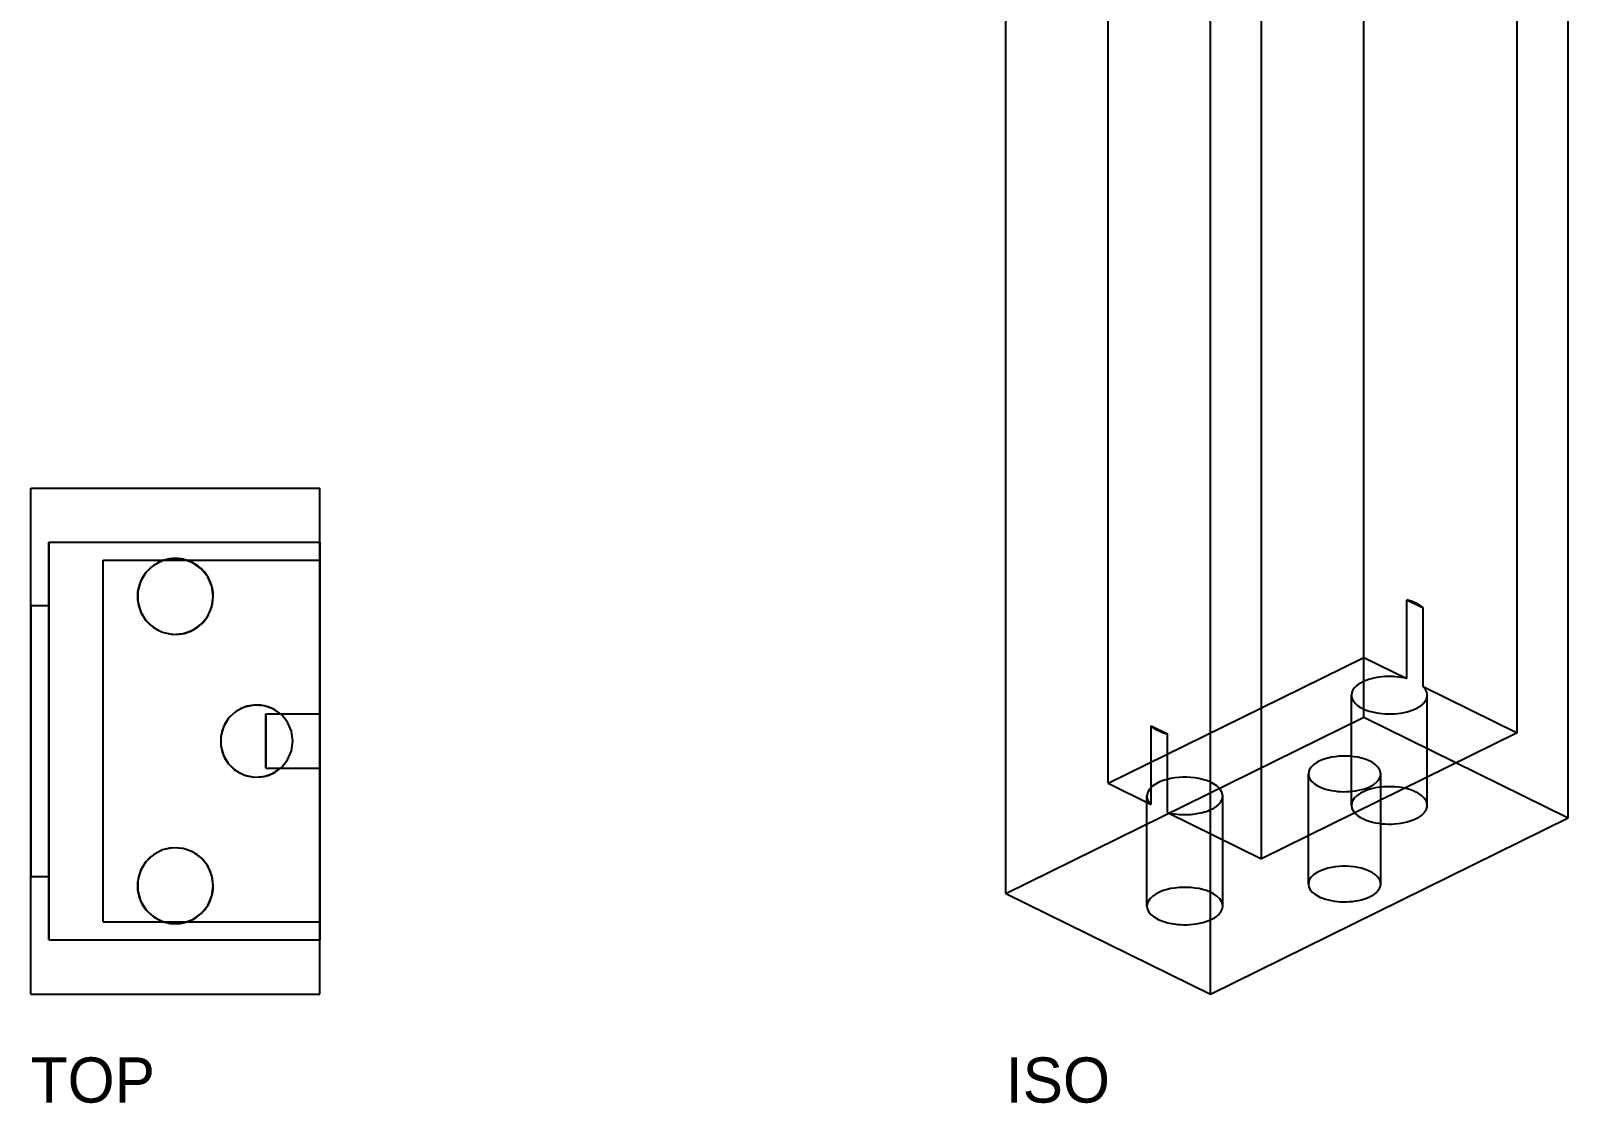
# Model space of a CAD drawing. Header units: millimetres. Extents: x 0 to 258, y -45 to 262.
# Drawn here: x 0 to 85.1, y 143.7 to 203 of the extents above; entities that cross this region are included whole.
import ezdxf

# ---------------------------------------------------------------- set-up
doc = ezdxf.new("R2010")
doc.units = ezdxf.units.MM
for name, color, linetype in [('ISO_HIDDEN', 8, 'CONTINUOUS'), ('ISO_VISIBLE', 7, 'Continuous'), ('TOP_HIDDEN', 8, 'CONTINUOUS'), ('TOP_VISIBLE', 7, 'Continuous')]:
    doc.layers.add(name, color=color, linetype=linetype)

msp = doc.modelspace()

# ---------------------------------------------------------------- linework, layer by layer
at = {"layer": 'ISO_HIDDEN'}
for points in [[(73.749, 165.069), (73.749, 262.378)], [(59.607, 161.413), (59.607, 219.555)], [(77.03, 171.113), (76.998, 171.143), (76.964, 171.171), (76.929, 171.199), (76.893, 171.225), (76.857, 171.251), (76.82, 171.275), (76.782, 171.298), (76.744, 171.32), (76.705, 171.341), (76.665, 171.362), (76.626, 171.381), (76.585, 171.4), (76.545, 171.418), (76.504, 171.435), (76.463, 171.452), (76.421, 171.467), (76.379, 171.482), (76.337, 171.497), (76.295, 171.51), (76.253, 171.523), (76.21, 171.536), (76.168, 171.547), (76.125, 171.559)], [(73.063, 160.195), (73.063, 166.287)], [(77.263, 160.195), (77.263, 166.287)], [(53.95, 155.32), (73.749, 165.069)], [(59.607, 161.413), (68.092, 165.591)], [(73.749, 165.069), (85.063, 159.498)], [(61.983, 164.595), (62.015, 164.565), (62.049, 164.537), (62.084, 164.509), (62.119, 164.483), (62.156, 164.458), (62.193, 164.433), (62.231, 164.41), (62.269, 164.388), (62.308, 164.367), (62.347, 164.346), (62.387, 164.327), (62.427, 164.308), (62.468, 164.29), (62.509, 164.273), (62.55, 164.257), (62.592, 164.241), (62.633, 164.226), (62.675, 164.212), (62.717, 164.198), (62.76, 164.185), (62.802, 164.173), (62.845, 164.161), (62.888, 164.15)], [(61.983, 160.244), (61.983, 164.595)], [(61.983, 164.595), (62.888, 164.15)], [(62.888, 159.798), (62.888, 164.15)], [(65.949, 160.717), (65.904, 160.931), (65.787, 161.116), (65.627, 161.268), (65.444, 161.39), (65.247, 161.489), (65.042, 161.568), (64.831, 161.631), (64.616, 161.68), (64.399, 161.715), (64.18, 161.738), (63.96, 161.749), (63.739, 161.749), (63.519, 161.738), (63.3, 161.715), (63.083, 161.68), (62.868, 161.631), (62.657, 161.568), (62.452, 161.489), (62.255, 161.39), (62.072, 161.268), (61.912, 161.116), (61.795, 160.931), (61.749, 160.717)], [(70.688, 155.843), (70.688, 161.935)], [(74.688, 155.843), (74.688, 161.935)], [(59.607, 161.413), (61.983, 160.244)], [(77.263, 160.195), (77.218, 160.409), (77.1, 160.594), (76.941, 160.745), (76.758, 160.868), (76.561, 160.966), (76.356, 161.046), (76.145, 161.109), (75.93, 161.157), (75.712, 161.193), (75.493, 161.216), (75.273, 161.227), (75.053, 161.227), (74.833, 161.216), (74.614, 161.193), (74.397, 161.157), (74.182, 161.109), (73.971, 161.046), (73.765, 160.966), (73.569, 160.868), (73.386, 160.745), (73.226, 160.594), (73.109, 160.409), (73.063, 160.195)], [(61.749, 160.717), (61.75, 160.693), (61.752, 160.67), (61.754, 160.646), (61.758, 160.623), (61.763, 160.6), (61.769, 160.577), (61.776, 160.555), (61.783, 160.532), (61.792, 160.51), (61.801, 160.489), (61.812, 160.467), (61.823, 160.447), (61.834, 160.426), (61.847, 160.406), (61.86, 160.386), (61.873, 160.367), (61.888, 160.348), (61.902, 160.33), (61.917, 160.312), (61.933, 160.294), (61.949, 160.277), (61.966, 160.26), (61.983, 160.244)], [(61.749, 154.624), (61.749, 160.717)], [(62.888, 159.798), (62.994, 159.773), (63.1, 159.751), (63.207, 159.732), (63.315, 159.717), (63.423, 159.705), (63.531, 159.695), (63.639, 159.688), (63.748, 159.684), (63.857, 159.683), (63.965, 159.684), (64.074, 159.689), (64.182, 159.696), (64.29, 159.706), (64.398, 159.719), (64.506, 159.735), (64.613, 159.754), (64.719, 159.776), (64.825, 159.801), (64.929, 159.83), (65.033, 159.863), (65.135, 159.899), (65.236, 159.94), (65.334, 159.986)], [(65.334, 159.986), (65.373, 160.005), (65.412, 160.026), (65.45, 160.048), (65.488, 160.07), (65.525, 160.093), (65.561, 160.118), (65.596, 160.143), (65.631, 160.17), (65.665, 160.197), (65.698, 160.226), (65.729, 160.256), (65.76, 160.288), (65.789, 160.32), (65.816, 160.354), (65.842, 160.39), (65.865, 160.427), (65.886, 160.465), (65.905, 160.505), (65.92, 160.545), (65.933, 160.587), (65.942, 160.63), (65.948, 160.673), (65.949, 160.717)], [(65.949, 154.624), (65.949, 160.717)], [(73.063, 160.195), (73.093, 160.021), (73.173, 159.865), (73.287, 159.73), (73.422, 159.617), (73.57, 159.521), (73.727, 159.44), (73.89, 159.372), (74.057, 159.316), (74.228, 159.269), (74.4, 159.231), (74.574, 159.202), (74.75, 159.181), (74.926, 159.167), (75.102, 159.161), (75.279, 159.162), (75.455, 159.171), (75.631, 159.187), (75.806, 159.21), (75.979, 159.242), (76.151, 159.282), (76.321, 159.332), (76.487, 159.392), (76.648, 159.464)], [(76.648, 159.464), (76.687, 159.483), (76.726, 159.504), (76.764, 159.525), (76.801, 159.548), (76.838, 159.571), (76.875, 159.595), (76.91, 159.621), (76.945, 159.647), (76.979, 159.675), (77.011, 159.704), (77.043, 159.734), (77.074, 159.765), (77.103, 159.798), (77.13, 159.832), (77.155, 159.868), (77.179, 159.904), (77.2, 159.943), (77.218, 159.982), (77.234, 160.023), (77.247, 160.065), (77.256, 160.108), (77.261, 160.151), (77.263, 160.195)], [(62.888, 159.798), (68.092, 157.235)], [(74.688, 155.843), (74.645, 156.047), (74.533, 156.223), (74.381, 156.367), (74.207, 156.484), (74.019, 156.578), (73.824, 156.653), (73.623, 156.713), (73.418, 156.76), (73.211, 156.793), (73.003, 156.815), (72.793, 156.826), (72.583, 156.826), (72.374, 156.815), (72.165, 156.793), (71.958, 156.76), (71.754, 156.713), (71.553, 156.653), (71.357, 156.578), (71.17, 156.484), (70.996, 156.367), (70.844, 156.223), (70.732, 156.047), (70.688, 155.843)], [(70.688, 155.843), (70.717, 155.678), (70.793, 155.528), (70.901, 155.4), (71.03, 155.292), (71.171, 155.201), (71.321, 155.124), (71.476, 155.06), (71.635, 155.006), (71.797, 154.961), (71.962, 154.925), (72.127, 154.898), (72.294, 154.877), (72.462, 154.864), (72.63, 154.858), (72.798, 154.859), (72.966, 154.868), (73.134, 154.883), (73.3, 154.905), (73.466, 154.935), (73.629, 154.974), (73.791, 155.021), (73.949, 155.078), (74.103, 155.146)], [(74.103, 155.146), (74.14, 155.165), (74.176, 155.185), (74.213, 155.205), (74.248, 155.227), (74.284, 155.249), (74.318, 155.272), (74.352, 155.296), (74.385, 155.321), (74.417, 155.348), (74.449, 155.375), (74.479, 155.404), (74.508, 155.434), (74.535, 155.465), (74.561, 155.497), (74.586, 155.531), (74.608, 155.566), (74.628, 155.603), (74.646, 155.64), (74.661, 155.679), (74.673, 155.719), (74.681, 155.76), (74.687, 155.801), (74.688, 155.843)], [(65.949, 154.624), (65.904, 154.838), (65.787, 155.024), (65.627, 155.175), (65.444, 155.297), (65.247, 155.396), (65.042, 155.475), (64.831, 155.538), (64.616, 155.587), (64.399, 155.622), (64.18, 155.645), (63.96, 155.657), (63.739, 155.657), (63.519, 155.645), (63.3, 155.622), (63.083, 155.587), (62.868, 155.538), (62.657, 155.475), (62.452, 155.396), (62.255, 155.297), (62.072, 155.175), (61.912, 155.024), (61.795, 154.838), (61.749, 154.624)], [(61.749, 154.624), (61.779, 154.451), (61.859, 154.294), (61.973, 154.16), (62.108, 154.046), (62.257, 153.95), (62.414, 153.87), (62.576, 153.802), (62.744, 153.745), (62.914, 153.698), (63.086, 153.661), (63.261, 153.632), (63.436, 153.61), (63.612, 153.597), (63.788, 153.591), (63.965, 153.592), (64.141, 153.6), (64.317, 153.616), (64.492, 153.64), (64.666, 153.672), (64.838, 153.712), (65.007, 153.761), (65.173, 153.821), (65.334, 153.893)], [(65.334, 153.893), (65.373, 153.913), (65.412, 153.933), (65.45, 153.955), (65.488, 153.977), (65.525, 154.001), (65.561, 154.025), (65.596, 154.05), (65.631, 154.077), (65.665, 154.104), (65.698, 154.133), (65.729, 154.163), (65.76, 154.195), (65.789, 154.228), (65.816, 154.262), (65.842, 154.297), (65.865, 154.334), (65.886, 154.372), (65.905, 154.412), (65.92, 154.453), (65.933, 154.494), (65.942, 154.537), (65.948, 154.581), (65.949, 154.624)]]:
    msp.add_lwpolyline(points, dxfattribs=at)
at = {"layer": 'ISO_VISIBLE'}
for points in [[(85.063, 159.498), (85.063, 256.808)], [(53.95, 155.32), (53.95, 252.63)], [(65.264, 149.75), (65.264, 247.059)], [(82.234, 164.198), (82.234, 222.34)], [(73.749, 168.376), (73.749, 218.163)], [(68.092, 157.235), (68.092, 215.377)], [(76.125, 167.207), (76.125, 171.559)], [(76.125, 171.559), (77.03, 171.113)], [(77.03, 166.761), (77.03, 171.113)], [(68.092, 165.591), (73.749, 168.376)], [(73.749, 168.376), (76.125, 167.207)], [(76.125, 167.207), (75.976, 167.241), (75.826, 167.268), (75.676, 167.29), (75.524, 167.306), (75.372, 167.316), (75.22, 167.321), (75.068, 167.32), (74.915, 167.314), (74.763, 167.302), (74.612, 167.285), (74.462, 167.262), (74.312, 167.233), (74.164, 167.197), (74.018, 167.154), (73.874, 167.104), (73.734, 167.045), (73.597, 166.976), (73.467, 166.897), (73.346, 166.805), (73.237, 166.699), (73.147, 166.577), (73.085, 166.438), (73.063, 166.287)], [(77.263, 166.287), (77.263, 166.311), (77.261, 166.334), (77.258, 166.358), (77.255, 166.381), (77.25, 166.404), (77.244, 166.427), (77.237, 166.45), (77.229, 166.472), (77.221, 166.494), (77.211, 166.516), (77.201, 166.537), (77.19, 166.558), (77.178, 166.578), (77.166, 166.598), (77.153, 166.618), (77.139, 166.637), (77.125, 166.656), (77.11, 166.674), (77.095, 166.693), (77.08, 166.71), (77.064, 166.727), (77.047, 166.744), (77.03, 166.761)], [(77.03, 166.761), (82.234, 164.198)], [(73.063, 166.287), (73.093, 166.114), (73.173, 165.957), (73.287, 165.823), (73.422, 165.709), (73.57, 165.614), (73.727, 165.533), (73.89, 165.465), (74.057, 165.408), (74.228, 165.362), (74.4, 165.324), (74.574, 165.295), (74.75, 165.274), (74.926, 165.26), (75.102, 165.254), (75.279, 165.255), (75.455, 165.263), (75.631, 165.279), (75.806, 165.303), (75.979, 165.335), (76.151, 165.375), (76.321, 165.425), (76.487, 165.485), (76.648, 165.556)], [(76.648, 165.556), (76.687, 165.576), (76.726, 165.597), (76.764, 165.618), (76.801, 165.64), (76.838, 165.664), (76.875, 165.688), (76.91, 165.714), (76.945, 165.74), (76.979, 165.768), (77.011, 165.797), (77.043, 165.827), (77.074, 165.858), (77.103, 165.891), (77.13, 165.925), (77.155, 165.96), (77.179, 165.997), (77.2, 166.035), (77.218, 166.075), (77.234, 166.116), (77.247, 166.158), (77.256, 166.2), (77.261, 166.244), (77.263, 166.287)], [(82.234, 164.198), (68.092, 157.235)], [(74.688, 161.935), (74.645, 162.139), (74.533, 162.316), (74.381, 162.46), (74.207, 162.576), (74.019, 162.67), (73.824, 162.746), (73.623, 162.806), (73.418, 162.852), (73.211, 162.886), (73.003, 162.908), (72.793, 162.919), (72.583, 162.919), (72.374, 162.908), (72.165, 162.886), (71.958, 162.852), (71.754, 162.806), (71.553, 162.746), (71.357, 162.67), (71.17, 162.576), (70.996, 162.46), (70.844, 162.316), (70.732, 162.139), (70.688, 161.935)], [(70.688, 161.935), (70.717, 161.77), (70.793, 161.621), (70.901, 161.493), (71.03, 161.385), (71.171, 161.294), (71.321, 161.217), (71.476, 161.152), (71.635, 161.098), (71.797, 161.054), (71.962, 161.018), (72.127, 160.99), (72.294, 160.97), (72.462, 160.957), (72.63, 160.951), (72.798, 160.952), (72.966, 160.96), (73.134, 160.975), (73.3, 160.998), (73.466, 161.028), (73.629, 161.067), (73.791, 161.114), (73.949, 161.171), (74.103, 161.239)], [(74.103, 161.239), (74.14, 161.258), (74.176, 161.278), (74.213, 161.298), (74.248, 161.319), (74.284, 161.341), (74.318, 161.365), (74.352, 161.389), (74.385, 161.414), (74.417, 161.44), (74.449, 161.468), (74.479, 161.497), (74.508, 161.527), (74.535, 161.558), (74.561, 161.59), (74.586, 161.624), (74.608, 161.659), (74.628, 161.695), (74.646, 161.733), (74.661, 161.772), (74.673, 161.812), (74.681, 161.853), (74.687, 161.894), (74.688, 161.935)], [(65.264, 149.75), (85.063, 159.498)], [(53.95, 155.32), (65.264, 149.75)]]:
    msp.add_lwpolyline(points, dxfattribs=at)
at = {"layer": 'TOP_HIDDEN'}
for points in [[(0, 149.75), (0, 177.75)], [(0, 177.75), (16, 177.75)], [(16, 149.75), (16, 177.75)], [(1, 152.75), (1, 153.707), (1, 154.663), (1, 155.62), (1, 156.576), (1, 157.533), (1, 158.489), (1, 159.446), (1, 160.402), (1, 161.359), (1, 162.315), (1, 163.272), (1, 164.228), (1, 165.185), (1, 166.141), (1, 167.098), (1, 168.054), (1, 169.011), (1, 169.967), (1, 170.924), (1, 171.88), (1, 172.837), (1, 173.793), (1, 174.75)], [(1, 174.75), (1, 174.272), (1, 173.793), (1, 173.315), (1, 172.837), (1, 172.359), (1, 171.88), (1, 171.402), (1, 170.924), (1, 170.446), (1, 169.967), (1, 169.489), (1, 169.011), (1, 168.533), (1, 168.054), (1, 167.576), (1, 167.098), (1, 166.62), (1, 166.141), (1, 165.663), (1, 165.185), (1, 164.707), (1, 164.228), (1, 163.75)], [(1, 174.75), (16, 174.75)], [(16, 165.25), (16, 165.663), (16, 166.076), (16, 166.489), (16, 166.902), (16, 167.315), (16, 167.728), (16, 168.141), (16, 168.554), (16, 168.967), (16, 169.38), (16, 169.793), (16, 170.207), (16, 170.62), (16, 171.033), (16, 171.446), (16, 171.859), (16, 172.272), (16, 172.685), (16, 173.098), (16, 173.511), (16, 173.924), (16, 174.337), (16, 174.75)], [(16, 174.75), (16, 174.337), (16, 173.924), (16, 173.511), (16, 173.098), (16, 172.685), (16, 172.272), (16, 171.859), (16, 171.446), (16, 171.033), (16, 170.62), (16, 170.207), (16, 169.793), (16, 169.38), (16, 168.967), (16, 168.554), (16, 168.141), (16, 167.728), (16, 167.315), (16, 166.902), (16, 166.489), (16, 166.076), (16, 165.663), (16, 165.25)], [(4, 173.75), (7.36, 173.75)], [(4, 173.75), (16, 173.75)], [(4, 153.75), (4, 173.75)], [(4, 173.75), (7.36, 173.75)], [(4, 153.75), (4, 173.75)], [(4, 173.75), (7.36, 173.75)], [(4, 153.75), (4, 173.75)], [(4, 153.75), (4, 173.75)], [(7.36, 173.75), (6.991, 173.592), (6.659, 173.366), (6.376, 173.081), (6.152, 172.748), (5.996, 172.378), (5.913, 171.986), (5.907, 171.584), (5.976, 171.189), (6.12, 170.814), (6.332, 170.474), (6.606, 170.18), (6.93, 169.943), (7.293, 169.773), (7.682, 169.674), (8.083, 169.652), (8.481, 169.706), (8.861, 169.834), (9.209, 170.033), (9.514, 170.295), (9.763, 170.609), (9.948, 170.966), (10.062, 171.35), (10.1, 171.75)], [(7.36, 173.75), (6.991, 173.592), (6.659, 173.366), (6.376, 173.081), (6.152, 172.748), (5.996, 172.378), (5.913, 171.986), (5.907, 171.584), (5.976, 171.189), (6.12, 170.814), (6.332, 170.474), (6.606, 170.18), (6.93, 169.943), (7.293, 169.773), (7.682, 169.674), (8.083, 169.652), (8.481, 169.706), (8.861, 169.834), (9.209, 170.033), (9.514, 170.295), (9.763, 170.609), (9.948, 170.966), (10.062, 171.35), (10.1, 171.75)], [(7.36, 173.75), (6.991, 173.592), (6.659, 173.366), (6.376, 173.081), (6.152, 172.748), (5.996, 172.378), (5.913, 171.986), (5.907, 171.584), (5.976, 171.189), (6.12, 170.814), (6.332, 170.474), (6.606, 170.18), (6.93, 169.943), (7.293, 169.773), (7.682, 169.674), (8.083, 169.652), (8.481, 169.706), (8.861, 169.834), (9.209, 170.033), (9.514, 170.295), (9.763, 170.609), (9.948, 170.966), (10.062, 171.35), (10.1, 171.75)], [(10.1, 171.75), (10.022, 172.317), (9.794, 172.841), (9.433, 173.285), (8.966, 173.615), (8.427, 173.806), (7.857, 173.845), (7.297, 173.729), (6.789, 173.466), (6.371, 173.075), (6.074, 172.587), (5.92, 172.036), (5.92, 171.464), (6.074, 170.913), (6.371, 170.425), (6.789, 170.034), (7.297, 169.771), (7.857, 169.655), (8.427, 169.694), (8.966, 169.885), (9.433, 170.215), (9.794, 170.659), (10.022, 171.183), (10.1, 171.75)], [(10.1, 171.75), (10.022, 172.317), (9.794, 172.841), (9.433, 173.285), (8.966, 173.615), (8.427, 173.806), (7.857, 173.845), (7.297, 173.729), (6.789, 173.466), (6.371, 173.075), (6.074, 172.587), (5.92, 172.036), (5.92, 171.464), (6.074, 170.913), (6.371, 170.425), (6.789, 170.034), (7.297, 169.771), (7.857, 169.655), (8.427, 169.694), (8.966, 169.885), (9.433, 170.215), (9.794, 170.659), (10.022, 171.183), (10.1, 171.75)], [(8.64, 173.75), (8.586, 173.767), (8.532, 173.782), (8.477, 173.795), (8.421, 173.807), (8.366, 173.818), (8.31, 173.827), (8.254, 173.835), (8.198, 173.841), (8.141, 173.845), (8.085, 173.848), (8.028, 173.85), (7.972, 173.85), (7.915, 173.848), (7.859, 173.845), (7.802, 173.841), (7.746, 173.835), (7.69, 173.827), (7.634, 173.818), (7.579, 173.807), (7.523, 173.795), (7.468, 173.782), (7.414, 173.767), (7.36, 173.75)], [(7.36, 173.75), (8.64, 173.75)], [(10.1, 171.75), (10.097, 171.865), (10.087, 171.98), (10.072, 172.094), (10.05, 172.207), (10.022, 172.318), (9.987, 172.428), (9.947, 172.536), (9.901, 172.642), (9.85, 172.745), (9.792, 172.844), (9.73, 172.941), (9.662, 173.034), (9.589, 173.123), (9.511, 173.208), (9.429, 173.289), (9.343, 173.365), (9.252, 173.436), (9.158, 173.502), (9.06, 173.563), (8.959, 173.618), (8.855, 173.668), (8.749, 173.712), (8.64, 173.75)], [(10.1, 171.75), (10.097, 171.865), (10.087, 171.98), (10.072, 172.094), (10.05, 172.207), (10.022, 172.318), (9.987, 172.428), (9.947, 172.536), (9.901, 172.642), (9.85, 172.745), (9.792, 172.844), (9.73, 172.941), (9.662, 173.034), (9.589, 173.123), (9.511, 173.208), (9.429, 173.289), (9.343, 173.365), (9.252, 173.436), (9.158, 173.502), (9.06, 173.563), (8.959, 173.618), (8.855, 173.668), (8.749, 173.712), (8.64, 173.75)], [(10.1, 171.75), (10.097, 171.865), (10.087, 171.98), (10.072, 172.094), (10.05, 172.207), (10.022, 172.318), (9.987, 172.428), (9.947, 172.536), (9.901, 172.642), (9.85, 172.745), (9.792, 172.844), (9.73, 172.941), (9.662, 173.034), (9.589, 173.123), (9.511, 173.208), (9.429, 173.289), (9.343, 173.365), (9.252, 173.436), (9.158, 173.502), (9.06, 173.563), (8.959, 173.618), (8.855, 173.668), (8.749, 173.712), (8.64, 173.75)], [(8.64, 173.75), (16, 173.75)], [(8.64, 173.75), (16, 173.75)], [(8.64, 173.75), (16, 173.75)], [(16, 173.75), (16, 165.25)], [(16, 173.75), (16, 165.25)], [(16, 173.75), (16, 153.75)], [(16, 173.75), (16, 153.75)], [(0, 156.25), (0, 156.902), (0, 157.554), (0, 158.207), (0, 158.859), (0, 159.511), (0, 160.163), (0, 160.815), (0, 161.467), (0, 162.12), (0, 162.772), (0, 163.424), (0, 164.076), (0, 164.728), (0, 165.38), (0, 166.033), (0, 166.685), (0, 167.337), (0, 167.989), (0, 168.641), (0, 169.293), (0, 169.946), (0, 170.598), (0, 171.25)], [(0, 171.25), (0, 170.924), (0, 170.598), (0, 170.272), (0, 169.946), (0, 169.62), (0, 169.293), (0, 168.967), (0, 168.641), (0, 168.315), (0, 167.989), (0, 167.663), (0, 167.337), (0, 167.011), (0, 166.685), (0, 166.359), (0, 166.033), (0, 165.707), (0, 165.38), (0, 165.054), (0, 164.728), (0, 164.402), (0, 164.076), (0, 163.75)], [(0, 171.25), (1, 171.25)], [(1, 156.25), (1, 156.902), (1, 157.554), (1, 158.207), (1, 158.859), (1, 159.511), (1, 160.163), (1, 160.815), (1, 161.467), (1, 162.12), (1, 162.772), (1, 163.424), (1, 164.076), (1, 164.728), (1, 165.38), (1, 166.033), (1, 166.685), (1, 167.337), (1, 167.989), (1, 168.641), (1, 169.293), (1, 169.946), (1, 170.598), (1, 171.25)], [(1, 171.25), (1, 170.924), (1, 170.598), (1, 170.272), (1, 169.946), (1, 169.62), (1, 169.293), (1, 168.967), (1, 168.641), (1, 168.315), (1, 167.989), (1, 167.663), (1, 167.337), (1, 167.011), (1, 166.685), (1, 166.359), (1, 166.033), (1, 165.707), (1, 165.38), (1, 165.054), (1, 164.728), (1, 164.402), (1, 164.076), (1, 163.75)], [(13.823, 165.25), (13.499, 165.482), (13.136, 165.646), (12.748, 165.735), (12.35, 165.744), (11.958, 165.675), (11.587, 165.53), (11.253, 165.314), (10.968, 165.035), (10.743, 164.706), (10.589, 164.339), (10.51, 163.949), (10.51, 163.551), (10.589, 163.161), (10.743, 162.794), (10.968, 162.465), (11.253, 162.186), (11.587, 161.97), (11.958, 161.825), (12.35, 161.756), (12.748, 161.765), (13.136, 161.854), (13.499, 162.018), (13.823, 162.25)], [(13.823, 165.25), (13.499, 165.482), (13.136, 165.646), (12.748, 165.735), (12.35, 165.744), (11.958, 165.675), (11.587, 165.53), (11.253, 165.314), (10.968, 165.035), (10.743, 164.706), (10.589, 164.339), (10.51, 163.949), (10.51, 163.551), (10.589, 163.161), (10.743, 162.794), (10.968, 162.465), (11.253, 162.186), (11.587, 161.97), (11.958, 161.825), (12.35, 161.756), (12.748, 161.765), (13.136, 161.854), (13.499, 162.018), (13.823, 162.25)], [(14.5, 163.75), (14.426, 164.29), (14.209, 164.789), (13.865, 165.212), (13.42, 165.526), (12.907, 165.708), (12.364, 165.745), (11.83, 165.635), (11.347, 165.384), (10.949, 165.012), (10.666, 164.547), (10.519, 164.022), (10.519, 163.478), (10.666, 162.953), (10.949, 162.488), (11.347, 162.116), (11.83, 161.865), (12.364, 161.755), (12.907, 161.792), (13.42, 161.974), (13.865, 162.288), (14.209, 162.711), (14.426, 163.21), (14.5, 163.75)], [(14.5, 163.75), (14.426, 164.29), (14.209, 164.789), (13.865, 165.212), (13.42, 165.526), (12.907, 165.708), (12.364, 165.745), (11.83, 165.635), (11.347, 165.384), (10.949, 165.012), (10.666, 164.547), (10.519, 164.022), (10.519, 163.478), (10.666, 162.953), (10.949, 162.488), (11.347, 162.116), (11.83, 161.865), (12.364, 161.755), (12.907, 161.792), (13.42, 161.974), (13.865, 162.288), (14.209, 162.711), (14.426, 163.21), (14.5, 163.75)], [(14.5, 163.75), (14.426, 164.29), (14.209, 164.789), (13.865, 165.212), (13.42, 165.526), (12.907, 165.708), (12.364, 165.745), (11.83, 165.635), (11.347, 165.384), (10.949, 165.012), (10.666, 164.547), (10.519, 164.022), (10.519, 163.478), (10.666, 162.953), (10.949, 162.488), (11.347, 162.116), (11.83, 161.865), (12.364, 161.755), (12.907, 161.792), (13.42, 161.974), (13.865, 162.288), (14.209, 162.711), (14.426, 163.21), (14.5, 163.75)], [(13, 165.25), (16, 165.25)], [(13, 162.25), (13, 165.25)], [(13, 165.25), (16, 165.25)], [(13, 162.25), (13, 162.38), (13, 162.511), (13, 162.641), (13, 162.772), (13, 162.902), (13, 163.033), (13, 163.163), (13, 163.293), (13, 163.424), (13, 163.554), (13, 163.685), (13, 163.815), (13, 163.946), (13, 164.076), (13, 164.207), (13, 164.337), (13, 164.467), (13, 164.598), (13, 164.728), (13, 164.859), (13, 164.989), (13, 165.12), (13, 165.25)], [(13, 165.25), (16, 165.25)], [(13, 165.25), (13, 165.185), (13, 165.12), (13, 165.054), (13, 164.989), (13, 164.924), (13, 164.859), (13, 164.793), (13, 164.728), (13, 164.663), (13, 164.598), (13, 164.533), (13, 164.467), (13, 164.402), (13, 164.337), (13, 164.272), (13, 164.207), (13, 164.141), (13, 164.076), (13, 164.011), (13, 163.946), (13, 163.88), (13, 163.815), (13, 163.75)], [(13.823, 165.25), (16, 165.25)], [(0, 163.75), (0, 163.424), (0, 163.098), (0, 162.772), (0, 162.446), (0, 162.12), (0, 161.793), (0, 161.467), (0, 161.141), (0, 160.815), (0, 160.489), (0, 160.163), (0, 159.837), (0, 159.511), (0, 159.185), (0, 158.859), (0, 158.533), (0, 158.207), (0, 157.88), (0, 157.554), (0, 157.228), (0, 156.902), (0, 156.576), (0, 156.25)], [(1, 163.75), (1, 163.424), (1, 163.098), (1, 162.772), (1, 162.446), (1, 162.12), (1, 161.793), (1, 161.467), (1, 161.141), (1, 160.815), (1, 160.489), (1, 160.163), (1, 159.837), (1, 159.511), (1, 159.185), (1, 158.859), (1, 158.533), (1, 158.207), (1, 157.88), (1, 157.554), (1, 157.228), (1, 156.902), (1, 156.576), (1, 156.25)], [(1, 163.75), (1, 163.272), (1, 162.793), (1, 162.315), (1, 161.837), (1, 161.359), (1, 160.88), (1, 160.402), (1, 159.924), (1, 159.446), (1, 158.967), (1, 158.489), (1, 158.011), (1, 157.533), (1, 157.054), (1, 156.576), (1, 156.098), (1, 155.62), (1, 155.141), (1, 154.663), (1, 154.185), (1, 153.707), (1, 153.228), (1, 152.75)], [(13, 163.75), (13, 163.685), (13, 163.62), (13, 163.554), (13, 163.489), (13, 163.424), (13, 163.359), (13, 163.293), (13, 163.228), (13, 163.163), (13, 163.098), (13, 163.033), (13, 162.967), (13, 162.902), (13, 162.837), (13, 162.772), (13, 162.707), (13, 162.641), (13, 162.576), (13, 162.511), (13, 162.446), (13, 162.38), (13, 162.315), (13, 162.25)], [(13, 162.25), (16, 162.25)], [(13, 162.25), (16, 162.25)], [(13, 162.25), (16, 162.25)], [(13.823, 162.25), (16, 162.25)], [(16, 162.25), (16, 153.75)], [(16, 162.25), (16, 161.837), (16, 161.424), (16, 161.011), (16, 160.598), (16, 160.185), (16, 159.772), (16, 159.359), (16, 158.946), (16, 158.533), (16, 158.12), (16, 157.707), (16, 157.293), (16, 156.88), (16, 156.467), (16, 156.054), (16, 155.641), (16, 155.228), (16, 154.815), (16, 154.402), (16, 153.989), (16, 153.576), (16, 153.163), (16, 152.75)], [(16, 152.75), (16, 153.163), (16, 153.576), (16, 153.989), (16, 154.402), (16, 154.815), (16, 155.228), (16, 155.641), (16, 156.054), (16, 156.467), (16, 156.88), (16, 157.293), (16, 157.707), (16, 158.12), (16, 158.533), (16, 158.946), (16, 159.359), (16, 159.772), (16, 160.185), (16, 160.598), (16, 161.011), (16, 161.424), (16, 161.837), (16, 162.25)], [(16, 162.25), (16, 153.75)], [(10.1, 155.75), (10.062, 156.15), (9.948, 156.534), (9.763, 156.891), (9.514, 157.205), (9.209, 157.467), (8.861, 157.666), (8.481, 157.794), (8.083, 157.848), (7.682, 157.826), (7.293, 157.727), (6.93, 157.557), (6.606, 157.32), (6.332, 157.026), (6.12, 156.686), (5.976, 156.311), (5.907, 155.916), (5.913, 155.514), (5.996, 155.122), (6.152, 154.752), (6.376, 154.419), (6.659, 154.134), (6.991, 153.908), (7.36, 153.75)], [(10.1, 155.75), (10.062, 156.15), (9.948, 156.534), (9.763, 156.891), (9.514, 157.205), (9.209, 157.467), (8.861, 157.666), (8.481, 157.794), (8.083, 157.848), (7.682, 157.826), (7.293, 157.727), (6.93, 157.557), (6.606, 157.32), (6.332, 157.026), (6.12, 156.686), (5.976, 156.311), (5.907, 155.916), (5.913, 155.514), (5.996, 155.122), (6.152, 154.752), (6.376, 154.419), (6.659, 154.134), (6.991, 153.908), (7.36, 153.75)], [(10.1, 155.75), (10.062, 156.15), (9.948, 156.534), (9.763, 156.891), (9.514, 157.205), (9.209, 157.467), (8.861, 157.666), (8.481, 157.794), (8.083, 157.848), (7.682, 157.826), (7.293, 157.727), (6.93, 157.557), (6.606, 157.32), (6.332, 157.026), (6.12, 156.686), (5.976, 156.311), (5.907, 155.916), (5.913, 155.514), (5.996, 155.122), (6.152, 154.752), (6.376, 154.419), (6.659, 154.134), (6.991, 153.908), (7.36, 153.75)], [(10.1, 155.75), (10.022, 156.317), (9.794, 156.841), (9.433, 157.285), (8.966, 157.615), (8.427, 157.806), (7.857, 157.845), (7.297, 157.729), (6.789, 157.466), (6.371, 157.075), (6.074, 156.587), (5.92, 156.036), (5.92, 155.464), (6.074, 154.913), (6.371, 154.425), (6.789, 154.034), (7.297, 153.771), (7.857, 153.655), (8.427, 153.694), (8.966, 153.885), (9.433, 154.215), (9.794, 154.659), (10.022, 155.183), (10.1, 155.75)], [(10.1, 155.75), (10.022, 156.317), (9.794, 156.841), (9.433, 157.285), (8.966, 157.615), (8.427, 157.806), (7.857, 157.845), (7.297, 157.729), (6.789, 157.466), (6.371, 157.075), (6.074, 156.587), (5.92, 156.036), (5.92, 155.464), (6.074, 154.913), (6.371, 154.425), (6.789, 154.034), (7.297, 153.771), (7.857, 153.655), (8.427, 153.694), (8.966, 153.885), (9.433, 154.215), (9.794, 154.659), (10.022, 155.183), (10.1, 155.75)], [(0, 156.25), (1, 156.25)], [(8.64, 153.75), (8.749, 153.788), (8.855, 153.832), (8.959, 153.882), (9.06, 153.937), (9.158, 153.998), (9.252, 154.064), (9.343, 154.135), (9.429, 154.211), (9.511, 154.292), (9.589, 154.377), (9.662, 154.466), (9.73, 154.559), (9.792, 154.656), (9.85, 154.755), (9.901, 154.858), (9.947, 154.964), (9.987, 155.072), (10.022, 155.182), (10.05, 155.293), (10.072, 155.406), (10.087, 155.52), (10.097, 155.635), (10.1, 155.75)], [(8.64, 153.75), (8.749, 153.788), (8.855, 153.832), (8.959, 153.882), (9.06, 153.937), (9.158, 153.998), (9.252, 154.064), (9.343, 154.135), (9.429, 154.211), (9.511, 154.292), (9.589, 154.377), (9.662, 154.466), (9.73, 154.559), (9.792, 154.656), (9.85, 154.755), (9.901, 154.858), (9.947, 154.964), (9.987, 155.072), (10.022, 155.182), (10.05, 155.293), (10.072, 155.406), (10.087, 155.52), (10.097, 155.635), (10.1, 155.75)], [(8.64, 153.75), (8.749, 153.788), (8.855, 153.832), (8.959, 153.882), (9.06, 153.937), (9.158, 153.998), (9.252, 154.064), (9.343, 154.135), (9.429, 154.211), (9.511, 154.292), (9.589, 154.377), (9.662, 154.466), (9.73, 154.559), (9.792, 154.656), (9.85, 154.755), (9.901, 154.858), (9.947, 154.964), (9.987, 155.072), (10.022, 155.182), (10.05, 155.293), (10.072, 155.406), (10.087, 155.52), (10.097, 155.635), (10.1, 155.75)], [(4, 153.75), (16, 153.75)], [(4, 153.75), (7.36, 153.75)], [(4, 153.75), (7.36, 153.75)], [(4, 153.75), (7.36, 153.75)], [(7.36, 153.75), (7.414, 153.733), (7.468, 153.718), (7.523, 153.705), (7.579, 153.693), (7.634, 153.682), (7.69, 153.673), (7.746, 153.665), (7.802, 153.659), (7.859, 153.655), (7.915, 153.652), (7.972, 153.65), (8.028, 153.65), (8.085, 153.652), (8.141, 153.655), (8.198, 153.659), (8.254, 153.665), (8.31, 153.673), (8.366, 153.682), (8.421, 153.693), (8.477, 153.705), (8.532, 153.718), (8.586, 153.733), (8.64, 153.75)], [(7.36, 153.75), (8.64, 153.75)], [(8.64, 153.75), (16, 153.75)], [(8.64, 153.75), (16, 153.75)], [(8.64, 153.75), (16, 153.75)], [(1, 152.75), (16, 152.75)], [(0, 149.75), (16, 149.75)]]:
    msp.add_lwpolyline(points, dxfattribs=at)
at = {"layer": 'TOP_VISIBLE'}
for points in [[(0, 149.75), (0, 177.75)], [(0, 177.75), (16, 177.75)], [(16, 149.75), (16, 177.75)], [(10.1, 171.75), (10.022, 172.317), (9.794, 172.841), (9.433, 173.285), (8.966, 173.615), (8.427, 173.806), (7.857, 173.845), (7.297, 173.729), (6.789, 173.466), (6.371, 173.075), (6.074, 172.587), (5.92, 172.036), (5.92, 171.464), (6.074, 170.913), (6.371, 170.425), (6.789, 170.034), (7.297, 169.771), (7.857, 169.655), (8.427, 169.694), (8.966, 169.885), (9.433, 170.215), (9.794, 170.659), (10.022, 171.183), (10.1, 171.75)], [(14.5, 163.75), (14.426, 164.29), (14.209, 164.789), (13.865, 165.212), (13.42, 165.526), (12.907, 165.708), (12.364, 165.745), (11.83, 165.635), (11.347, 165.384), (10.949, 165.012), (10.666, 164.547), (10.519, 164.022), (10.519, 163.478), (10.666, 162.953), (10.949, 162.488), (11.347, 162.116), (11.83, 161.865), (12.364, 161.755), (12.907, 161.792), (13.42, 161.974), (13.865, 162.288), (14.209, 162.711), (14.426, 163.21), (14.5, 163.75)], [(13, 165.25), (13.823, 165.25)], [(13, 165.25), (13, 162.25)], [(13, 162.25), (13.823, 162.25)], [(10.1, 155.75), (10.022, 156.317), (9.794, 156.841), (9.433, 157.285), (8.966, 157.615), (8.427, 157.806), (7.857, 157.845), (7.297, 157.729), (6.789, 157.466), (6.371, 157.075), (6.074, 156.587), (5.92, 156.036), (5.92, 155.464), (6.074, 154.913), (6.371, 154.425), (6.789, 154.034), (7.297, 153.771), (7.857, 153.655), (8.427, 153.694), (8.966, 153.885), (9.433, 154.215), (9.794, 154.659), (10.022, 155.183), (10.1, 155.75)], [(0, 149.75), (16, 149.75)]]:
    msp.add_lwpolyline(points, dxfattribs=at)

# ---------------------------------------------------------------- texts
at = {"layer": 'ISO_VISIBLE'}
msp.add_text('ISO', height=2.5, dxfattribs=at).set_placement((53.95, 143.75))
at = {"layer": 'TOP_VISIBLE'}
msp.add_text('TOP', height=2.5, dxfattribs=at).set_placement((0, 143.75))

doc.saveas('drawing.dxf')
